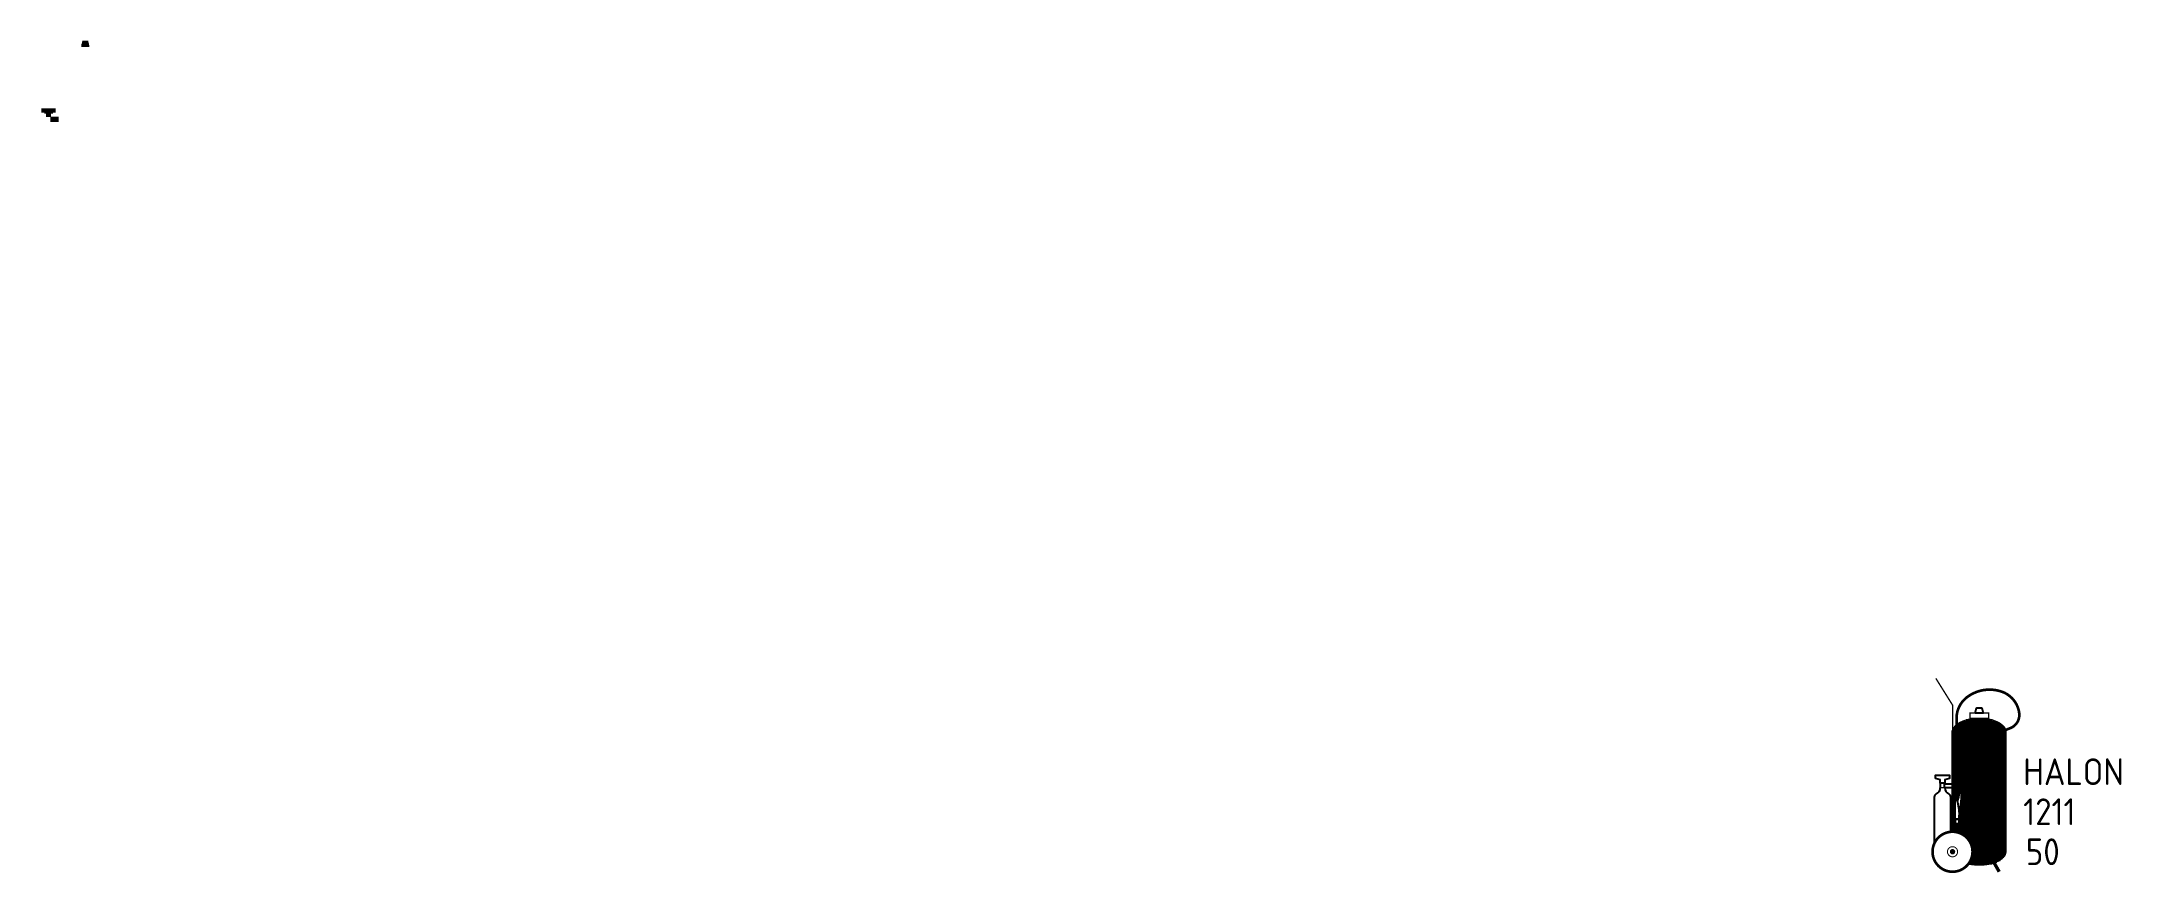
# Model space of a CAD drawing. Extents: x -55 to 101, y 60 to 123.
import ezdxf

# ---------------------------------------------------------------- set-up
doc = ezdxf.new("R2010")
doc.units = 0
doc.header["$LTSCALE"] = 2
doc.layers.get('0').update_dxf_attribs({"color": 16, "linetype": 'CONTINUOUS'})
for name, color, linetype in [('ROOD', 1, 'CONTINUOUS'), ('TXT', 7, 'CONTINUOUS'), ('VEILIG', 7, 'CONTINUOUS')]:
    doc.layers.add(name, color=color, linetype=linetype)
doc.styles.get("Standard").update_dxf_attribs({"font": 'ISO'})

# ---------------------------------------------------------------- blocks, each defined once
blk = doc.blocks.new('*X')
at = {"color": 0}
for p, q in [((89.71, 72.44), (90.29, 72.44)), ((89.73, 72.5), (90.28, 72.5)), ((89.74, 72.56), (90.26, 72.56)), ((89.76, 72.62), (90.24, 72.62)), ((89.77, 72.69), (90.23, 72.69)), ((89.79, 72.75), (90.21, 72.75)), ((86.73, 67.69), (87.77, 67.69)), ((86.73, 67.62), (87.77, 67.62)), ((86.73, 67.56), (87.77, 67.56)), ((86.73, 67.5), (87.77, 67.5)), ((86.94, 67.44), (87.56, 67.44)), ((87.08, 67.38), (87.42, 67.38)), ((87.08, 67.31), (87.42, 67.31)), ((87.08, 67.25), (87.42, 67.25)), ((87.08, 67.19), (87.42, 67.19)), ((87.4, 67.06), (87.42, 67.06)), ((87.42, 67.06), (88, 67.06)), ((87.4, 67), (87.42, 67)), ((87.4, 66.94), (87.42, 66.94)), ((87.4, 66.88), (87.42, 66.88)), ((87.4, 66.81), (87.42, 66.81)), ((87.42, 67), (88, 67)), ((87.42, 66.94), (88, 66.94)), ((87.42, 66.88), (88, 66.88)), ((87.42, 66.81), (88, 66.81)), ((231.02, 21.88), (232.98, 21.88)), ((230, 20.88), (234, 20.88)), ((230, 20.75), (234, 20.75)), ((230, 20.62), (234, 20.62)), ((230, 20.5), (234, 20.5)), ((230, 20.38), (234, 20.38)), ((230.01, 21.12), (233.99, 21.12)), ((230.06, 21.25), (233.94, 21.25)), ((230.15, 21.38), (233.85, 21.38)), ((230.28, 21.5), (233.72, 21.5)), ((230.44, 21.62), (233.56, 21.62)), ((230.68, 21.75), (233.32, 21.75)), ((230, 20.25), (234, 20.25)), ((230, 20.12), (234, 20.12)), ((230, 20), (234, 20)), ((230, 19.88), (234, 19.88)), ((230, 19.75), (234, 19.75)), ((230, 19.62), (234, 19.62)), ((230, 19.5), (234, 19.5)), ((230, 19.38), (234, 19.38)), ((230, 19.25), (234, 19.25)), ((230, 19.12), (234, 19.12)), ((230, 19), (234, 19)), ((230, 18.88), (234, 18.88)), ((230, 18.75), (234, 18.75)), ((230, 18.62), (234, 18.62)), ((230, 18.5), (234, 18.5)), ((230, 18.38), (234, 18.38)), ((230, 18.25), (234, 18.25)), ((230, 18.12), (234, 18.12)), ((230, 18), (234, 18)), ((230, 17.88), (234, 17.88)), ((230, 17.75), (234, 17.75)), ((230, 17.62), (234, 17.62)), ((230, 17.5), (234, 17.5)), ((230, 17.38), (234, 17.38)), ((230, 17.25), (234, 17.25)), ((230, 17.12), (234, 17.12)), ((230, 17), (230.52, 17)), ((230, 16.88), (230.53, 16.88)), ((230, 16.75), (230.53, 16.75)), ((230, 16.62), (230.53, 16.62)), ((230, 16.5), (230.52, 16.5)), ((230, 16.38), (230.51, 16.38)), ((230, 16.25), (230.49, 16.25)), ((230, 16.12), (230.47, 16.12)), ((230, 16), (230.44, 16)), ((230, 15.88), (230.2, 15.88)), ((230, 15.75), (230.2, 15.75)), ((230, 15.62), (230.2, 15.62)), ((230.34, 15.88), (230.4, 15.88)), ((230.63, 15.62), (234, 15.62)), ((230.64, 17), (234, 17)), ((230.64, 15.75), (234, 15.75)), ((230.66, 16.88), (234, 16.88)), ((230.66, 15.88), (234, 15.88)), ((230.67, 16.75), (234, 16.75)), ((230.67, 16.62), (234, 16.62)), ((230.67, 16.12), (234, 16.12)), ((230.67, 16), (234, 16)), ((230.68, 16.5), (234, 16.5)), ((230.68, 16.38), (234, 16.38)), ((230.68, 16.25), (234, 16.25)), ((230, 15.5), (230.2, 15.5)), ((230, 15.38), (230.2, 15.38)), ((230, 15.25), (230.2, 15.25)), ((230, 15.12), (230.2, 15.12)), ((230, 15), (230.2, 15)), ((230, 14.88), (230.2, 14.88)), ((230, 14.75), (230.2, 14.75)), ((230, 14.62), (230.2, 14.62)), ((230, 14.5), (230.2, 14.5)), ((230, 14.38), (230.2, 14.38)), ((230, 14.25), (230.2, 14.25)), ((230, 14.12), (230.2, 14.12)), ((230.51, 15), (234, 15)), ((230.51, 14.88), (234, 14.88)), ((230.51, 14.75), (234, 14.75)), ((230.51, 14.62), (234, 14.62)), ((230.51, 14.5), (234, 14.5)), ((230.51, 14.38), (234, 14.38)), ((230.51, 14.25), (234, 14.25)), ((230.51, 14.12), (234, 14.12)), ((230.54, 15.12), (234, 15.12)), ((230.56, 15.25), (234, 15.25)), ((230.59, 15.38), (234, 15.38)), ((230.61, 15.5), (234, 15.5)), ((230, 14), (234, 14)), ((230, 13.88), (234, 13.88)), ((230, 13.75), (234, 13.75)), ((230, 13.62), (234, 13.62)), ((230, 13.5), (234, 13.5)), ((230.6, 13.38), (234, 13.38)), ((230.83, 13.25), (234, 13.25)), ((230.99, 13.12), (234, 13.12)), ((231.12, 13), (234, 13)), ((231.22, 12.88), (234, 12.88)), ((231.3, 12.75), (234, 12.75)), ((231.36, 12.62), (234, 12.62)), ((231.41, 12.5), (234, 12.5)), ((231.22, 11.12), (232.98, 11.12)), ((231.3, 11.25), (233.32, 11.25)), ((231.37, 11.38), (233.56, 11.38)), ((231.42, 11.5), (233.72, 11.5)), ((231.45, 12.38), (234, 12.38)), ((231.45, 11.62), (233.85, 11.62)), ((231.48, 12.25), (234, 12.25)), ((231.48, 11.75), (233.94, 11.75)), ((231.49, 12.12), (234, 12.12)), ((231.5, 12), (234, 12)), ((231.5, 11.88), (233.99, 11.88))]:
    blk.add_line(p, q, dxfattribs=at)

msp = doc.modelspace()

# ---------------------------------------------------------------- linework, layer by layer
at = {"layer": 'ROOD', "color": 0}
msp.add_line((88, 71), (92, 71), dxfattribs=at)
at = {"layer": 'VEILIG', "color": 0}
for p, q in [((89.7, 72.4), (89.8, 72.8)), ((89.8, 72.8), (90.2, 72.8)), ((90.2, 72.8), (90.3, 72.4)), ((87.08, 67.14), (87.08, 66.8)), ((88, 67.1), (88, 66.8)), ((88, 67.1), (88, 66.92)), ((86.64, 62.5), (86.64, 66.13)), ((87.86, 66.13), (87.86, 63.49)), ((88.2, 64.48), (88.2, 65.92)), ((88.2, 64.48), (88.51, 64.48)), ((88.2, 64.42), (88.2, 64.11)), ((88.51, 64.42), (88.2, 64.42)), ((88.2, 64.11), (88.51, 64.11)), ((88.5, 64.99), (88.51, 64.48)), ((88.51, 64.48), (88.51, 64.73)), ((88.51, 64.11), (88.51, 64.42))]:
    msp.add_line(p, q, dxfattribs=at)
for points, const_width in [([(88, 63.5), (88, 73), (86.75, 75)], 0.1), ([(88.4, 70.5), (92, 70.5)], 0.1), ([(88.4, 70.2), (92, 70.2)], 0.1), ([(88.4, 69.9), (92, 69.9)], 0.1), ([(88.4, 69.6), (92, 69.6)], 0.1), ([(88.4, 69.3), (92, 69.3)], 0.1), ([(87.42, 67.14), (87.42, 66.8)], 0.0174), ([(87.08, 66.8), (87.42, 66.8)], 0.1), ([(90.5, 62.25), (91.5, 60.5)], 0.25), ([(89.5, 62), (92, 62)], 0.1)]:
    msp.add_lwpolyline(points, dxfattribs=dict(at, const_width=const_width))
for points, const_width in [([(88.3, 66), (88.3, 72, -0.236068), (89.1, 73.6, -0.250475), (91.7, 74, -0.282298), (93, 72.4, -0.326616), (92.4, 71.3, -0.097853), (90.4, 70.8, -0.024952), (88.4, 70.8, 1.712109)], 0.2), ([(89.19, 61.08, 0.00037), (89.19, 61.08, 0.051099), (90, 61, 0.051099), (90.81, 61.08, 0.064948), (91.41, 61.29, 0.104203), (91.88, 61.66, 0.174705), (92, 62), (92, 70), (92, 71, 0.174705), (91.88, 71.34, 0.104203), (91.41, 71.71, 0.064948), (90.81, 71.92, 0.051099), (90, 72, 0.051099), (89.19, 71.92, 0.064948), (88.59, 71.71, 0.104203), (88.12, 71.34, 0.174705), (88, 71, 0.174705)], 0.1)]:
    msp.add_lwpolyline(points, format="xyb", dxfattribs=dict(at, const_width=const_width))
at = {"layer": 'VEILIG', "color": 0, "const_width": 0.1}
msp.add_lwpolyline([(90.7, 72.4), (89.3, 72.4), (89.3, 72), (90.7, 72)], close=True, dxfattribs=at)
at = {"layer": 'VEILIG', "color": 0}
for points in [[(89.7, 72.4), (89.8, 72.8), (90.2, 72.8), (90.3, 72.4)], [(86.73, 67.49), (86.73, 67.75), (87.77, 67.75), (87.77, 67.49), (87.42, 67.4), (87.42, 67.14), (87.08, 67.14), (87.08, 67.4)], [(88, 66.8), (87.4, 66.8), (87.4, 67.1), (88, 67.1)]]:
    msp.add_lwpolyline(points, close=True, dxfattribs=at)
msp.add_lwpolyline([(89.19, 61.08, 0.620173), (88, 63.5), (88, 71.1)], format="xyb", dxfattribs=at)
for points, const_width in [([(89.5, 62, 1), (86.5, 62, 1)], 0.2), ([(87.62, 62, 1), (88.38, 62, 1)], 0.075), ([(87.9, 62, 1), (88.1, 62, 1)], 0.2)]:
    msp.add_lwpolyline(points, format="xyb", close=True, dxfattribs=dict(at, const_width=const_width))
for centre, radius, start, end in [((88.57, 67.05), 0.056, 82.9066, 187.0934), ((88.57, 67.04), 0.0719, 7.0934, 82.9066), ((86.86, 66.13), 0.217, 109.9417, 180), ((86.58, 66.79), 0.501, 294.7703, 0.4294), ((87.92, 66.79), 0.501, 179.5706, 245.2297), ((87.64, 66.13), 0.217, 360, 70.0583), ((88.25, 65.92), 0.0521, 36.8699, 180), ((87.98, 65.72), 0.391, 16.2602, 36.8699), ((84.61, 64.73), 3.91, 0, 16.2602), ((85.83, 66.71), 2.71, 339.9261, 7.0934), ((83.19, 66.37), 5.49, 345.4799, 7.0934)]:
    msp.add_arc(centre, radius, start, end, dxfattribs=at)

# ---------------------------------------------------------------- block references
at = {"layer": 'ROOD', "color": 0}
msp.add_blockref('*X', (-142, 50), dxfattribs=at)

# ---------------------------------------------------------------- texts
at = {"layer": 'TXT', "color": 0}
for s, p in [('HALON', (93.3, 67)), ('1211', (93.3, 64)), ('50', (93.5, 61))]:
    msp.add_text(s, height=2, dxfattribs=at).set_placement(p)

doc.saveas('drawing.dxf')
